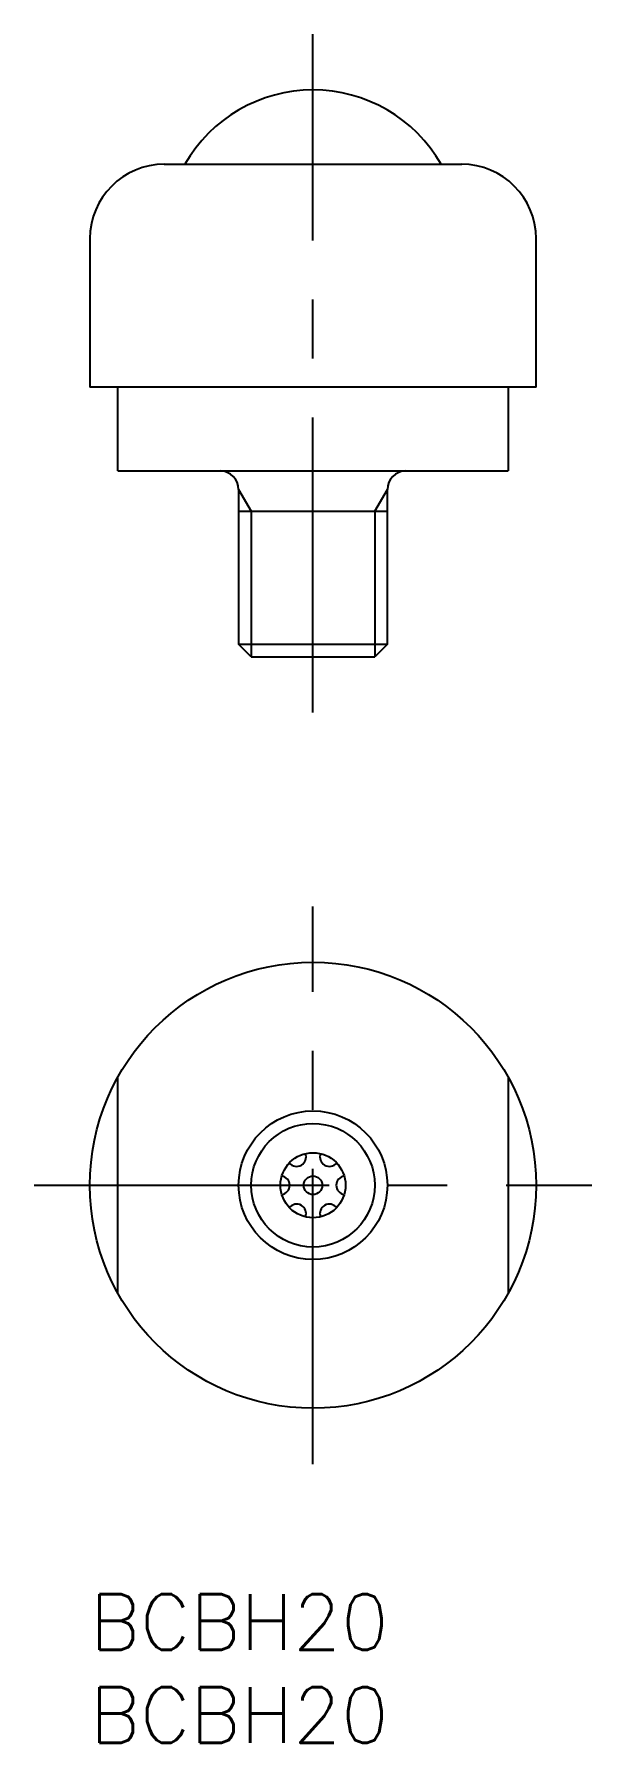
# Model space of a CAD drawing. Extents: x -3 to 27, y -8 to 83.9.
import ezdxf

# ---------------------------------------------------------------- set-up
doc = ezdxf.new("R2010")
doc.units = 0
doc.header["$LTSCALE"] = 0.5
doc.linetypes.add('CENTER', pattern=[50.8, 31.75, -6.35, 6.35, -6.35])
for name, color, linetype in [('MSM_CENTER', 1, 'CENTER'), ('MSM_CONTINUOUS', 7, 'CONTINUOUS'), ('MSM_NARROW', 5, 'CONTINUOUS'), ('MSM_PART_NUMBER', 7, 'CONTINUOUS')]:
    doc.layers.add(name, color=color, linetype=linetype)
doc.styles.get("Standard").update_dxf_attribs({"font": 'txt.shx', "height": 1.5, "bigfont": 'bigfont.shx'})

# ---------------------------------------------------------------- blocks, each defined once
blk = doc.blocks.new('*U16')
at = {"layer": 'MSM_PART_NUMBER'}
blk.add_text('BCBH20', height=3, dxfattribs=at).set_placement((0, -3))
blk = doc.blocks.new('*U17')
at = {"layer": 'MSM_PART_NUMBER'}
blk.add_text('BCBH20', height=3, dxfattribs=at).set_placement((0, -8))

msp = doc.modelspace()

# ---------------------------------------------------------------- linework, layer by layer
at = {"layer": 'MSM_CENTER'}
for p, q in [((12, 47.431), (12, 83.931)), ((12, 7), (12, 37)), ((-3, 22), (27, 22))]:
    msp.add_line(p, q, dxfattribs=at)
at = {"layer": 'MSM_CONTINUOUS'}
for p, q in [((4, 76.931), (20, 76.931)), ((0, 72.931), (0, 64.931)), ((24, 64.931), (24, 72.931)), ((24, 64.931), (0, 64.931)), ((1.5, 60.431), (1.5, 64.931)), ((22.5, 64.931), (22.5, 60.431)), ((1.5, 60.431), (22.5, 60.431)), ((8, 59.431), (8, 51.108)), ((16, 51.108), (16, 59.431)), ((8, 58.259), (16, 58.259)), ((8.677, 50.431), (8, 51.108)), ((8, 51.108), (16, 51.108)), ((16, 51.108), (15.323, 50.431)), ((8.677, 50.431), (15.323, 50.431)), ((8.767, 50.431), (15.233, 50.431)), ((1.5, 16.191), (1.5, 27.809)), ((22.5, 27.809), (22.5, 16.191))]:
    msp.add_line(p, q, dxfattribs=at)
for radius in [12, 4, 1.75, 0.5]:
    msp.add_circle((12, 22), radius, dxfattribs=at)
for centre, radius, start, end in [((12, 72.994), 7.937, 29.73987, 150.26013), ((4, 72.931), 4, 90, 180), ((20, 72.931), 4, 360, 90), ((7, 59.431), 1, 0, 90), ((17, 59.431), 1, 90, 180), ((11.125, 23.516), 0.5, 218.21321, 21.78679), ((12.875, 23.516), 0.5, 158.21321, 321.78679), ((10.25, 22), 0.5, 278.21321, 81.78679), ((13.75, 22), 0.5, 98.21321, 261.78679), ((11.125, 20.484), 0.5, 338.21321, 141.78679), ((12.875, 20.484), 0.5, 38.21321, 201.78679)]:
    msp.add_arc(centre, radius, start, end, dxfattribs=at)
at = {"layer": 'MSM_NARROW'}
for p, q in [((8, 59.431), (8.677, 58.259)), ((15.323, 58.259), (16, 59.431)), ((8.677, 58.259), (8.677, 50.431)), ((15.323, 58.259), (15.323, 50.431))]:
    msp.add_line(p, q, dxfattribs=at)
msp.add_circle((12, 22), 3.324, dxfattribs=at)

# ---------------------------------------------------------------- block references
at = {"layer": 'MSM_CONTINUOUS'}
for name in ['*U16', '*U17']:
    msp.add_blockref(name, (0, 0), dxfattribs=at)

doc.saveas('drawing.dxf')
